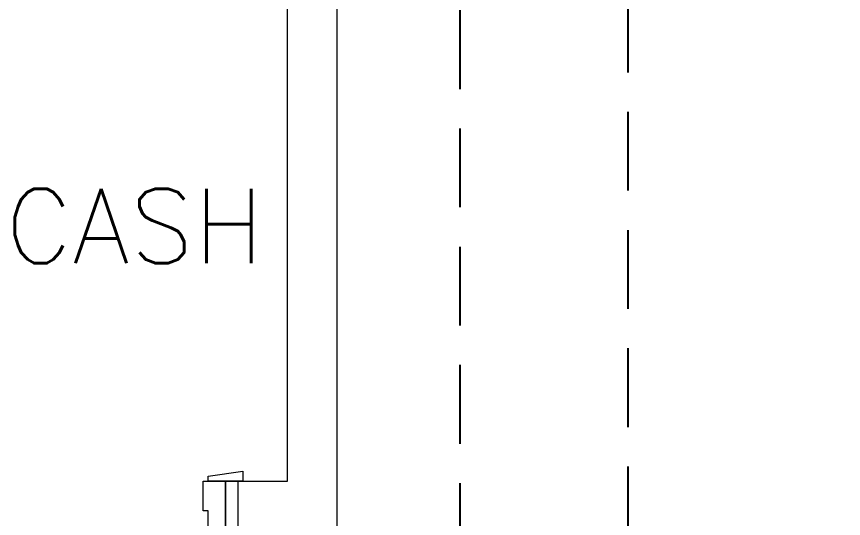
# Model space of a CAD drawing. Header units: inches. Extents: x -12418 to 57169, y -29325 to 19878.
# Drawn here: x 8552 to 10218, y -4823 to -3812 of the extents above; entities that cross this region are included whole.
import ezdxf

# ---------------------------------------------------------------- set-up
doc = ezdxf.new("R2010")
doc.units = ezdxf.units.IN
doc.header["$LTSCALE"] = 25
doc.header["$MEASUREMENT"] = 0
doc.linetypes.add('DASHDOT', pattern=[25.4, 12.7, -6.35, 0, -6.35])
doc.linetypes.add('HIDDEN', pattern=[9.525, 6.35, -3.175])
for name, color, linetype, lineweight in [('00-Ground Floor$0$72_EGR_BASE_TEXT', 252, 'Continuous', 5), ('00-Ground Floor$0$Walls', 251, 'Continuous', 5), ('00-Ground Floor$0$Wooden Joinery', 251, 'Continuous', 5), ('E-LITE-CLNG-CNDT', 6, 'DASHDOT', 35), ('E-POWR-FLOR-CNDT', 6, 'HIDDEN', 25)]:
    doc.layers.add(name, color=color, linetype=linetype, lineweight=lineweight)
doc.styles.add('00-Ground Floor$0$SIMPLEX', font='SIMPLEX.shx', dxfattribs={"height": 150})

# ---------------------------------------------------------------- blocks, each defined once
blk = doc.blocks.new('00-Ground Floor$0$A$C72370EFE')
at = {"layer": '00-Ground Floor$0$Wooden Joinery'}
for p, q in [((-0.01, -0.03), (-0.01, -0.07)), ((0, -0.03), (-0.01, -0.03)), ((0.04, -0.03), (0.05, -0.03)), ((0.05, -0.03), (0.05, -0.07)), ((-0.01, -0.04), (-0.02, -0.04)), ((0.05, -0.04), (0.06, -0.04)), ((-0.01, -0.06), (-0.02, -0.06)), ((0.05, -0.06), (0.06, -0.06)), ((-0.05, -0.07), (-0.05, -0.16)), ((-0.03, -0.07), (-0.03, -0.16)), ((0, -0.07), (-0.01, -0.07)), ((0.04, -0.07), (0.05, -0.07)), ((0.07, -0.07), (0.07, -0.16)), ((0.09, -0.07), (0.09, -0.16)), ((-0.01, -0.17), (-0.02, -0.17)), ((-0.01, -0.17), (-0.01, -0.19)), ((0.05, -0.17), (0.06, -0.17)), ((0.05, -0.17), (0.05, -0.19)), ((-0.01, -0.19), (-0.02, -0.19)), ((0.05, -0.19), (0.06, -0.19))]:
    blk.add_line(p, q, dxfattribs=at)
for centre, radius, start, end in [((-0.02, -0.07), 0.03, 90, 180), ((0.06, -0.07), 0.03, 0, 90), ((-0.02, -0.07), 0.01, 90, 180), ((0.06, -0.07), 0.01, 0, 90), ((-0.02, -0.16), 0.03, 180, 270), ((-0.02, -0.16), 0.01, 180, 270), ((0.06, -0.16), 0.01, 270, 0), ((0.06, -0.16), 0.03, 270, 0)]:
    blk.add_arc(centre, radius, start, end, dxfattribs=at)
blk = doc.blocks.new('00-Ground Floor$0$A$C5FCA3E6B')
at = {"layer": '00-Ground Floor$0$Wooden Joinery'}
for points in [[(80, 858.9), (80, 868.9), (10, 878.9), (10, 858.9)], [(840, 858.9), (840, 868.9), (910, 878.9), (910, 858.9)], [(70, 758.9), (70, 748.9), (0, 738.9), (0, 758.9)], [(120, 758.9), (120, 0), (80, 0), (80, 758.9)], [(850, 758.9), (850, 748.9), (920, 738.9), (920, 758.9)]]:
    blk.add_lwpolyline(points, close=True, dxfattribs=at)
for points in [[(45, 758.9), (45, 858.9), (20, 858.9), (20, 758.9), (45, 758.9)], [(45, 758.9), (80, 758.9), (80, 798.9), (90, 798.9), (90, 858.9), (45, 858.9), (45, 758.9)], [(875, 758.9), (840, 758.9), (840, 798.9), (830, 798.9), (830, 858.9), (875, 858.9), (875, 758.9)], [(875, 758.9), (875, 858.9), (900, 858.9), (900, 758.9), (875, 758.9)]]:
    blk.add_lwpolyline(points, dxfattribs=at)
blk.add_arc((80, 758.9), 760, 273.0171, 0, dxfattribs=at)
at = {"layer": '00-Ground Floor$0$Wooden Joinery', "xscale": 999.9999999998854, "yscale": 999.9999999998854, "zscale": 999.9999999998854, "rotation": 180}
blk.add_blockref('00-Ground Floor$0$A$C72370EFE', (120, 0), dxfattribs=at)
blk = doc.blocks.new('00-Ground Floor')
at = {"layer": '00-Ground Floor$0$Walls'}
for p, q in [((9097.9, -4747.4, 0), (9097.9, -2747.4, 0)), ((9197.9, -6447.4, 0), (9197.9, -2747.4, 0)), ((8997.9, -4747.4, 0), (9097.9, -4747.4, 0))]:
    blk.add_line(p, q, dxfattribs=at)
at = {"layer": '00-Ground Floor$0$Wooden Joinery', "xscale": -1}
blk.add_blockref('00-Ground Floor$0$A$C5FCA3E6B', (9017.9, -5606.4, 0), dxfattribs=at)
at = {"layer": '00-Ground Floor$0$72_EGR_BASE_TEXT', "insert": (7947.9, -4158.5), "char_height": 150, "attachment_point": 2, "style": '00-Ground Floor$0$SIMPLEX'}
blk.add_mtext('RECEPTION AND CASH', dxfattribs=at)

msp = doc.modelspace()

# ---------------------------------------------------------------- linework, layer by layer
at = {"layer": 'E-POWR-FLOR-CNDT', "elevation": 0}
msp.add_lwpolyline([(5581.7, -6980.5), (5705.4, -6856.7), (9709.3, -6856.7, 0.414214), (9784.3, -6781.7), (9784.3, -2386.8, -0.414214), (9859.3, -2311.8), (19196.3, -2311.8, -0.414214), (19271.3, -2386.8), (19271.3, -3009.4, 0.342218), (19327.6, -3082.1), (19849.5, -3158.7)], format="xyb", dxfattribs=at)
msp.add_lwpolyline([(9321.7, -9558.5), (9445.4, -9434.7), (9445.4, -3741.9), (9321.7, -3618.1)], dxfattribs=at)

# ---------------------------------------------------------------- block references
at = {"layer": 'E-LITE-CLNG-CNDT'}
msp.add_blockref('00-Ground Floor', (0, 0), dxfattribs=at)

doc.saveas('drawing.dxf')
